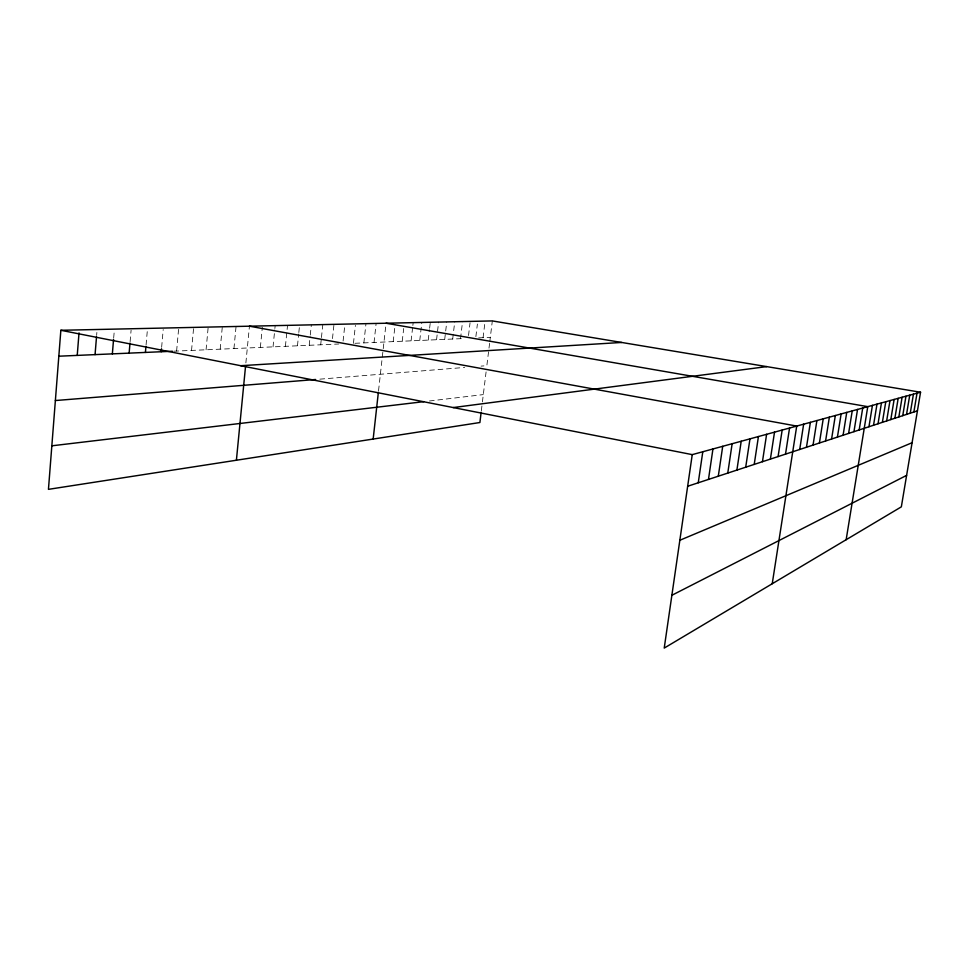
<?xml version="1.0" encoding="UTF-8"?>
<svg xmlns="http://www.w3.org/2000/svg" width="969" height="969" viewBox="0 0 969 969"><rect width="100%" height="100%" fill="white"/><g stroke="black" fill="none" stroke-linecap="round" stroke-linejoin="round"><path stroke-width="0.73" stroke-dasharray="4.84 3.63" d="M96.634 335.407L96.876 332.452M113.688 337.854L114.306 330.574M130.112 341.669L131.094 330.187M146.077 344.916L147.252 331.41M161.641 347.302L163.204 329.545M176.612 351.069L178.72 327.728M191.547 350.415L193.655 327.401M206.07 349.785L208.19 327.086M220.193 349.167L222.313 326.783M233.941 348.574L236.061 326.48M245.872 362.915L249.445 326.19M260.358 347.423L262.333 327.34M273.04 346.866L274.748 329.884M274.881 328.467L275.172 325.632M285.407 346.321L287.539 325.366M297.471 345.8L298.682 333.978M298.827 332.5L299.591 325.099M309.22 345.291L310.128 336.534M310.286 335.068L311.34 324.845M320.691 344.794L321.296 339.017M321.442 337.575L322.81 324.603M332.476 338.605L333.99 324.361M343.099 341.015L344.758 325.536M353.455 343.365L355.393 325.39M363.859 342.905L365.967 323.67M374.034 342.469L376.129 323.44M378.54 390.761L386.062 323.234M393.208 341.633L395.134 324.458M402.244 341.233L403.685 328.491M411.098 340.846L412.697 326.844M412.855 325.439L413.169 322.641M419.759 340.47L421.83 322.459M428.25 340.107L429.449 329.702M429.63 328.212L430.321 322.265M436.559 339.744L438.618 322.096M444.71 339.38L446.757 321.914M452.693 339.041L454.74 321.744M460.517 338.702L462.552 321.575M468.524 335.54L470.05 322.822M475.876 336.631L477.39 324.046M483.071 337.709L485.094 321.078M481.339 410.771L482.235 403.419M482.417 401.941L486.499 368.547M489.587 343.341L486.85 365.652L481.06 366.125M489.769 341.863L492.325 320.921M429.412 400.996L483.313 394.601M319.855 379.158L464.684 367.445M173.814 351.19L338.702 344.007M354.945 343.292L463.073 338.581M478.65 337.902L490.314 337.394"/><path stroke-width="1.45" d="M920.55 392.227L692.241 454.631L664.225 648.079L901.34 506.848L920.55 392.227L492.325 320.921L60.853 330.284L48.45 489.345L479.897 422.52L481.157 412.237M77.229 355.393L79.022 332.888M95.059 354.618L96.512 336.885M112.356 353.867L113.567 339.307M129.131 353.14L129.991 343.099M145.423 352.425L145.944 346.417M161.242 351.735L161.508 348.779M236.4 460.239L245.581 365.907M373.162 439.054L378.37 392.263M698.261 482.768L702.791 451.748M708.472 479.425L712.942 448.974M718.295 476.191L722.717 446.297M727.767 473.09L732.14 443.717M736.9 470.086L741.212 441.246M745.706 467.191L749.982 438.848M754.221 464.405L758.436 436.534M762.446 461.704L766.612 434.294M770.391 459.1L774.522 432.138M778.083 456.569L782.165 430.054M785.52 454.122L789.553 428.032M772.232 583.738L796.724 426.069L249.445 326.19M799.716 449.471L803.652 424.168M806.474 447.254L810.387 422.339M813.039 445.098L816.903 420.546M819.411 443.003L823.226 418.826M825.588 440.98L829.367 417.142M831.596 439.005L835.326 415.519M837.422 437.092L841.128 413.933M843.091 435.226L846.749 412.394M848.602 433.422L852.223 410.892M853.955 431.665L857.541 409.439M859.176 429.945L862.725 408.022M846.155 539.709L867.764 406.653L386.062 323.234M868.951 426.735L872.439 405.369M873.541 425.234L876.993 404.134M878.023 423.768L881.439 402.91M882.384 422.327L885.775 401.723M886.647 420.934L890.002 400.572M890.814 419.565L894.133 399.446M894.884 418.233L898.178 398.332M898.857 416.924L902.115 397.254M902.745 415.653L905.967 396.2M906.536 414.405L909.746 395.17M910.254 413.182L913.428 394.165M913.876 411.995L917.025 393.184M671.868 595.281L906.609 475.379M679.838 540.266L912.083 442.724M687.663 486.256L917.437 410.832M453.226 407.561L766.721 366.609M51.841 445.813L423.853 401.651M55.378 400.548L315.628 379.497M240.687 365.701L621.662 342.457M58.83 356.204L172.421 351.25M60.853 330.284L692.241 454.631"/></g></svg>
